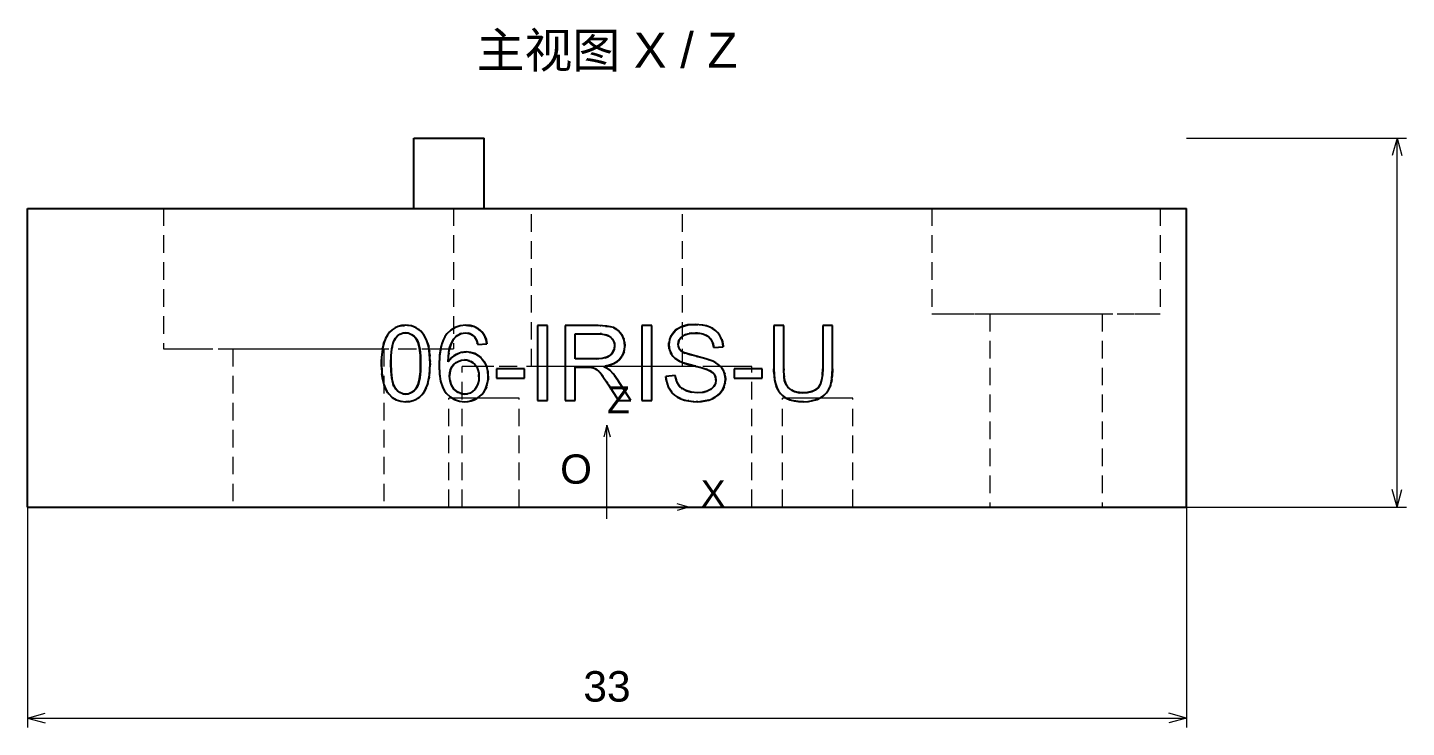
# Paper-space layout '01_三视图' of a CAD drawing. Header units: millimetres. Extents: x 8 to 451, y 8 to 289.
# Drawn here: x 111.5 to 229.3, y 155.4 to 215.2 of the extents above; entities that cross this region are included whole.
import ezdxf
from ezdxf.enums import TextEntityAlignment as Align

# ---------------------------------------------------------------- set-up
doc = ezdxf.new("R2010")
doc.units = ezdxf.units.MM
doc.linetypes.add('WP_HIDDEN', pattern=[2.3, 1.5, -0.8])
for name, color, linetype, lineweight in [('ANNOTATIONS', 7, 'CONTINUOUS', 18), ('HIDDEN', 7, 'WP_HIDDEN', 13), ('VISIBLE', 7, 'CONTINUOUS', 25)]:
    doc.layers.add(name, color=color, linetype=linetype, lineweight=lineweight)
doc.styles.add('CJK', font='Arial Unicode.ttf')

psp = doc.layouts.new('01_三视图')

# ---------------------------------------------------------------- linework, layer by layer
at = {"layer": 'ANNOTATIONS'}
for p, q in [((210.5, 205.75), (229.3, 205.75)), ((228.5, 205.75), (228.08, 204.25)), ((228.5, 174.25), (228.5, 205.75)), ((228.5, 205.75), (228.92, 204.25)), ((161, 181.25), (160.72, 180.25)), ((161, 174.25), (161, 181.25)), ((161, 181.25), (161.28, 180.25)), ((228.5, 174.25), (228.08, 175.75)), ((228.5, 174.25), (228.92, 175.75)), ((161, 173.25), (161, 175.25)), ((168, 174.25), (167, 174.53)), ((111.5, 174.25), (111.5, 155.45)), ((160, 174.25), (162, 174.25)), ((161, 174.25), (168, 174.25)), ((168, 174.25), (167, 173.97)), ((210.5, 174.25), (210.5, 155.45)), ((210.5, 174.25), (229.3, 174.25)), ((111.5, 156.25), (113, 156.67)), ((111.5, 156.25), (210.5, 156.25)), ((111.5, 156.25), (113, 155.83)), ((210.5, 156.25), (209, 156.67)), ((210.5, 156.25), (209, 155.83))]:
    psp.add_line(p, q, dxfattribs=at)
at = {"layer": 'HIDDEN'}
for points in [[(123.12, 199.75), (123.44, 199.75), (124.35, 199.75), (125.82, 199.75), (127.78, 199.75), (130.13, 199.75), (132.75, 199.75), (135.5, 199.75), (138.25, 199.75), (140.87, 199.75), (143.22, 199.75), (145.18, 199.75), (146.65, 199.75), (147.56, 199.75), (147.88, 199.75)], [(123.12, 199.75), (123.12, 187.75)], [(144.5, 199.75), (150.5, 199.75)], [(147.88, 199.75), (147.88, 187.75)], [(167.45, 199.75), (167.29, 199.75), (166.81, 199.75), (166.04, 199.75), (165.02, 199.75), (163.8, 199.75), (162.44, 199.75), (161, 199.75), (159.56, 199.75), (158.2, 199.75), (156.98, 199.75), (155.96, 199.75), (155.19, 199.75), (154.71, 199.75), (154.55, 199.75)], [(154.55, 186.25), (154.55, 199.75)], [(167.45, 186.25), (167.45, 199.75)], [(188.75, 199.75), (188.99, 199.75), (189.72, 199.75), (190.88, 199.75), (192.42, 199.75), (194.27, 199.75), (196.33, 199.75), (198.5, 199.75), (200.67, 199.75), (202.73, 199.75), (204.58, 199.75), (206.12, 199.75), (207.28, 199.75), (208.01, 199.75), (208.25, 199.75)], [(188.75, 199.75), (188.75, 190.75)], [(208.25, 199.75), (208.25, 190.75)], [(142.65, 189.39), (142.99, 189.6), (143.38, 189.73)], [(143.54, 189.75), (143.6, 189.76)], [(143.69, 189.76), (143.81, 189.77)], [(143.81, 189.77), (143.95, 189.76)], [(143.97, 189.76), (144.05, 189.75)], [(144.05, 189.75), (144.4, 189.69), (144.71, 189.56)], [(147.33, 189.04), (147.66, 189.36), (148.03, 189.58), (148.46, 189.72), (148.94, 189.77)], [(149.06, 189.76), (149.16, 189.76)], [(149.36, 189.73), (149.39, 189.72)], [(149.39, 189.72), (149.44, 189.71)], [(149.48, 189.7), (149.76, 189.61)], [(160.25, 189.74), (160.42, 189.74)], [(160.47, 189.74), (160.86, 189.71)], [(161.23, 189.66), (161.55, 189.57)], [(168.77, 189.84), (169.17, 189.8)], [(169.26, 189.78), (169.78, 189.62)], [(188.75, 190.75), (188.99, 190.75), (189.72, 190.75), (190.88, 190.75), (192.42, 190.75), (194.27, 190.75), (196.33, 190.75), (198.5, 190.75), (200.67, 190.75), (202.73, 190.75), (204.58, 190.75), (206.12, 190.75), (207.28, 190.75), (208.01, 190.75), (208.25, 190.75)], [(193.7, 190.75), (193.7, 174.25)], [(193.7, 190.75), (193.82, 190.75), (194.18, 190.75), (194.75, 190.75), (195.51, 190.75), (196.42, 190.75), (197.43, 190.75), (198.5, 190.75), (199.57, 190.75), (200.58, 190.75), (201.49, 190.75), (202.25, 190.75), (202.82, 190.75), (203.18, 190.75), (203.3, 190.75)], [(203.3, 190.75), (203.3, 174.25)], [(142.01, 188.45), (142.23, 188.91)], [(142.24, 188.93), (142.43, 189.18), (142.65, 189.39)], [(143.56, 189.09), (143.26, 188.98), (143.01, 188.76)], [(144.64, 188.7), (144.36, 188.95), (144.2, 189.04), (144.04, 189.09)], [(144.71, 189.56), (144.91, 189.44)], [(144.95, 189.4), (145.17, 189.2)], [(145.35, 188.96), (145.59, 188.49)], [(145.59, 188.49), (145.68, 188.25)], [(146.65, 186.35), (146.69, 187.21), (146.82, 187.94), (146.92, 188.26), (147.04, 188.55), (147.17, 188.81), (147.33, 189.04)], [(148.09, 188.8), (148.08, 188.79)], [(148.43, 189.03), (148.24, 188.91)], [(148.89, 189.12), (148.58, 189.08)], [(149.13, 189.1), (148.89, 189.12)], [(149.68, 188.79), (149.5, 188.94)], [(149.92, 188.31), (149.76, 188.68)], [(150.51, 188.94), (150.54, 188.88)], [(160.41, 189.03), (160.29, 189.04)], [(160.88, 188.97), (160.52, 189.03)], [(161.32, 188.74), (161.11, 188.89)], [(161.48, 188.57), (161.32, 188.74)], [(161.58, 188.38), (161.52, 188.51)], [(161.83, 189.42), (161.94, 189.34)], [(162.05, 189.23), (162.08, 189.2)], [(162.35, 188.78), (162.4, 188.68)], [(162.43, 188.58), (162.49, 188.37)], [(166.29, 188.28), (166.34, 188.51), (166.41, 188.73)], [(166.82, 189.3), (167.14, 189.53)], [(167.25, 188.62), (167.13, 188.38)], [(167.21, 189.57), (167.36, 189.63)], [(167.45, 188.82), (167.25, 188.62)], [(167.67, 188.96), (167.45, 188.82)], [(168.01, 189.06), (167.74, 188.99)], [(168.56, 189.11), (168.25, 189.09)], [(169.67, 188.8), (169.49, 188.92), (169.28, 189.01), (169.03, 189.07), (168.74, 189.1)], [(170.04, 188.25), (169.89, 188.56), (169.67, 188.8)], [(169.78, 189.62), (169.89, 189.57)], [(170, 189.51), (170.36, 189.25)], [(170.37, 189.25), (170.61, 188.95)], [(170.61, 188.95), (170.8, 188.58)], [(170.81, 188.55), (170.83, 188.49)], [(123.12, 187.75), (123.44, 187.75), (124.35, 187.75), (125.82, 187.75), (127.78, 187.75), (130.13, 187.75), (132.75, 187.75), (135.5, 187.75), (138.25, 187.75), (140.87, 187.75), (143.22, 187.75), (145.18, 187.75), (146.65, 187.75), (147.56, 187.75), (147.88, 187.75)], [(129.05, 187.75), (129.05, 174.25)], [(129.05, 187.75), (129.21, 187.75), (129.69, 187.75), (130.46, 187.75), (131.48, 187.75), (132.7, 187.75), (134.06, 187.75), (135.5, 187.75), (136.94, 187.75), (138.3, 187.75), (139.52, 187.75), (140.54, 187.75), (141.31, 187.75), (141.79, 187.75), (141.95, 187.75)], [(141.73, 186.85), (141.81, 187.73)], [(141.83, 187.81), (141.92, 188.21)], [(141.95, 187.75), (141.95, 174.25)], [(142.62, 187.78), (142.57, 187.35), (142.54, 186.87)], [(142.83, 188.47), (142.73, 188.21), (142.65, 187.91)], [(145.77, 187.89), (145.82, 187.61)], [(145.84, 187.52), (145.86, 187.26)], [(147.52, 187.66), (147.48, 187.4)], [(147.54, 187.78), (147.52, 187.67)], [(148.4, 187.41), (148.63, 187.47)], [(148.69, 187.48), (148.74, 187.48)], [(148.98, 187.5), (149.22, 187.48)], [(149.97, 188.12), (149.94, 188.23)], [(161.6, 187.67), (161.65, 188)], [(161.65, 188), (161.61, 188.32)], [(162.52, 188), (162.51, 187.75), (162.46, 187.51)], [(166.42, 187.44), (166.31, 187.77)], [(167.09, 188.15), (167.11, 187.96), (167.17, 187.8)], [(167.67, 187.4), (168.07, 187.26), (168.62, 187.13)], [(170.87, 188.36), (170.88, 188.31)], [(170.88, 188.31), (170.89, 188.28)], [(141.77, 185.62), (141.73, 186.25)], [(145.88, 186.22), (145.86, 185.75)], [(145.87, 187.14), (145.87, 187.11)], [(145.87, 187.11), (145.88, 186.85)], [(145.89, 186.67), (145.89, 186.51)], [(147.27, 183.97), (147.12, 184.17), (147, 184.39), (146.81, 184.92), (146.69, 185.58), (146.65, 186.35)], [(147.46, 187.23), (147.43, 186.8)], [(147.43, 186.65), (147.5, 186.75)], [(147.54, 186.81), (147.74, 187.02), (147.96, 187.2)], [(148.82, 186.81), (148.57, 186.78), (148.33, 186.71), (148.12, 186.59), (147.92, 186.43)], [(173.38, 186.25), (173.06, 186.25), (172.15, 186.25), (170.68, 186.25), (168.72, 186.25), (166.37, 186.25), (163.75, 186.25), (161, 186.25), (158.25, 186.25), (155.63, 186.25), (153.28, 186.25), (151.32, 186.25), (149.85, 186.25), (148.94, 186.25), (148.62, 186.25)], [(148.62, 174.25), (148.62, 186.25)], [(149.36, 186.69), (149.24, 186.74)], [(149.71, 186.43), (149.53, 186.59)], [(150.06, 185.56), (150.02, 185.82), (149.95, 186.05), (149.85, 186.25), (149.71, 186.43)], [(150.23, 187.01), (150.31, 186.92)], [(150.75, 186.2), (150.84, 185.83), (150.86, 185.43)], [(167.45, 186.25), (167.29, 186.25), (166.81, 186.25), (166.04, 186.25), (165.02, 186.25), (163.8, 186.25), (162.44, 186.25), (161, 186.25), (159.56, 186.25), (158.2, 186.25), (156.98, 186.25), (155.96, 186.25), (155.19, 186.25), (154.71, 186.25), (154.55, 186.25)], [(159.46, 186.19), (159.25, 186.19)], [(159.52, 186.19), (159.51, 186.19)], [(159.6, 186.18), (159.59, 186.18)], [(159.72, 186.16), (159.63, 186.18)], [(159.79, 186.14), (159.72, 186.16)], [(160.3, 186.93), (160.85, 187)], [(160.85, 186.28), (160.73, 186.26)], [(160.97, 186.13), (160.98, 186.13)], [(161.1, 187.09), (161.22, 187.16)], [(166.82, 186.94), (166.65, 187.11), (166.51, 187.3)], [(166.93, 186.86), (166.84, 186.93)], [(167.48, 186.58), (167.19, 186.7)], [(168.84, 186.2), (168.58, 186.27)], [(168.98, 187.04), (169.64, 186.86)], [(169.47, 186.02), (169, 186.16)], [(169.71, 186.84), (170.03, 186.72)], [(170.03, 186.72), (170.3, 186.58), (170.52, 186.42)], [(170.56, 186.39), (170.85, 186.07)], [(173.38, 174.25), (173.38, 186.25)], [(145.79, 185.2), (145.7, 184.81)], [(145.86, 185.75), (145.81, 185.34)], [(147.55, 185.43), (147.57, 185.17)], [(147.57, 185.17), (147.59, 185.06)], [(149.71, 184.29), (149.86, 184.51), (149.97, 184.77), (150.04, 185.06), (150.06, 185.38)], [(150.85, 185.11), (150.75, 184.66)], [(160, 186.05), (159.85, 186.12)], [(160.29, 185.83), (160.1, 185.99)], [(160.38, 185.75), (160.29, 185.83)], [(160.97, 184.94), (160.68, 185.37)], [(161, 186.11), (161.07, 186.07)], [(161.08, 186.06), (161.08, 186.06)], [(161.12, 186.04), (161.14, 186.02)], [(161.24, 185.94), (161.5, 185.67)], [(161.58, 185.59), (161.63, 185.52)], [(161.63, 185.52), (161.65, 185.49)], [(166.25, 184.5), (166.15, 184.74), (166.08, 185)], [(166.83, 185.48), (166.87, 185.25)], [(166.9, 185.13), (166.94, 185.01)], [(166.94, 185), (166.95, 184.98)], [(166.95, 184.97), (166.97, 184.92)], [(169.72, 185.92), (169.55, 185.99)], [(169.91, 185.81), (169.86, 185.85)], [(170.05, 185.7), (170.04, 185.72)], [(170.23, 185.45), (170.13, 185.62)], [(170.26, 184.8), (170.3, 185.09)], [(170.3, 185.21), (170.28, 185.29)], [(170.85, 186.07), (171.03, 185.72)], [(171.06, 185.62), (171.1, 185.42)], [(171.11, 184.96), (171.09, 184.85)], [(175.29, 185.36), (175.26, 185.77)], [(175.45, 184.58), (175.35, 184.94), (175.29, 185.36)], [(176.1, 185.94), (176.11, 185.58)], [(176.13, 185.38), (176.21, 184.97)], [(179.11, 184.53), (179.22, 184.72), (179.3, 184.95), (179.41, 185.54)], [(180.25, 185.41), (180.21, 185.15)], [(142.36, 183.91), (142.28, 184.01)], [(143.81, 183.25), (143.37, 183.29), (142.98, 183.42), (142.65, 183.62), (142.36, 183.91)], [(142.97, 184.32), (143.25, 184.06), (143.41, 183.98), (143.57, 183.92)], [(144.05, 183.92), (144.21, 183.98), (144.36, 184.06), (144.64, 184.32)], [(145.26, 183.92), (144.97, 183.63)], [(145.66, 184.69), (145.56, 184.44)], [(148.87, 183.25), (148.4, 183.3), (147.98, 183.43), (147.6, 183.66), (147.27, 183.97)], [(147.64, 184.88), (147.72, 184.65)], [(147.78, 184.54), (147.95, 184.3)], [(148.31, 184.03), (148.45, 183.97)], [(149.09, 183.92), (149.32, 184), (149.54, 184.13)], [(150.53, 184.17), (150.25, 183.8), (149.89, 183.52)], [(150.61, 184.31), (150.53, 184.17)], [(150.73, 184.62), (150.7, 184.52)], [(161.14, 184.69), (161.07, 184.79)], [(166.27, 184.47), (166.26, 184.48)], [(166.6, 183.99), (166.54, 184.05)], [(166.98, 183.67), (166.8, 183.8)], [(167.26, 184.5), (167.31, 184.46)], [(167.33, 184.44), (167.35, 184.42)], [(167.35, 184.42), (167.37, 184.41)], [(167.41, 184.38), (167.74, 184.2)], [(168.23, 184.05), (168.72, 184.01)], [(168.72, 184.01), (169.15, 184.04)], [(169.2, 184.05), (169.24, 184.06)], [(169.31, 184.07), (169.33, 184.08)], [(169.57, 184.15), (169.86, 184.3)], [(169.89, 184.32), (169.9, 184.33)], [(170.19, 184.65), (170.22, 184.72)], [(171.08, 184.81), (171, 184.53)], [(175.88, 183.88), (175.62, 184.22)], [(176.04, 183.74), (175.9, 183.85)], [(176.38, 184.59), (176.48, 184.46)], [(176.52, 184.42), (176.78, 184.23)], [(177.01, 184.12), (177.04, 184.11)], [(177.45, 184.02), (177.7, 184.01)], [(180.06, 184.53), (179.95, 184.3), (179.82, 184.1), (179.66, 183.91), (179.47, 183.74)], [(180.16, 184.86), (180.1, 184.65)], [(144.16, 183.28), (144.06, 183.26)], [(144.77, 183.49), (144.49, 183.36), (144.16, 183.28)], [(153.51, 183.55), (153.44, 183.55), (153.22, 183.55), (152.86, 183.55), (152.38, 183.55), (151.81, 183.55), (151.17, 183.55), (150.5, 183.55), (149.83, 183.55), (149.19, 183.55), (148.62, 183.55), (148.14, 183.55), (147.78, 183.55), (147.56, 183.55), (147.49, 183.55)], [(147.49, 174.25), (147.49, 183.55)], [(149.3, 183.29), (148.87, 183.25)], [(149.89, 183.52), (149.71, 183.43)], [(153.51, 174.25), (153.51, 183.55)], [(167.91, 183.32), (167.59, 183.4), (167.31, 183.5)], [(168.62, 183.25), (167.98, 183.31)], [(168.92, 183.25), (168.76, 183.25)], [(169.38, 183.31), (169.38, 183.31)], [(169.99, 183.5), (169.7, 183.39)], [(170.42, 183.76), (170.18, 183.6)], [(182.01, 183.55), (181.94, 183.55), (181.72, 183.55), (181.36, 183.55), (180.88, 183.55), (180.31, 183.55), (179.67, 183.55), (179, 183.55), (178.33, 183.55), (177.69, 183.55), (177.12, 183.55), (176.64, 183.55), (176.28, 183.55), (176.06, 183.55), (175.99, 183.55)], [(175.99, 174.25), (175.99, 183.55)], [(176.7, 183.4), (176.31, 183.56)], [(176.93, 183.33), (176.74, 183.38)], [(178.49, 183.31), (178.15, 183.27), (177.78, 183.25)], [(179.27, 183.6), (179.05, 183.49)], [(182.01, 174.25), (182.01, 183.55)], [(129.05, 174.25), (129.21, 174.25), (129.69, 174.25), (130.46, 174.25), (131.48, 174.25), (132.7, 174.25), (134.06, 174.25), (135.5, 174.25), (136.94, 174.25), (138.3, 174.25), (139.52, 174.25), (140.54, 174.25), (141.31, 174.25), (141.79, 174.25), (141.95, 174.25)], [(153.51, 174.25), (153.44, 174.25), (153.22, 174.25), (152.86, 174.25), (152.38, 174.25), (151.81, 174.25), (151.17, 174.25), (150.5, 174.25), (149.83, 174.25), (149.19, 174.25), (148.62, 174.25), (148.14, 174.25), (147.78, 174.25), (147.56, 174.25), (147.49, 174.25)], [(173.38, 174.25), (173.06, 174.25), (172.15, 174.25), (170.68, 174.25), (168.72, 174.25), (166.37, 174.25), (163.75, 174.25), (161, 174.25), (158.25, 174.25), (155.63, 174.25), (153.28, 174.25), (151.32, 174.25), (149.85, 174.25), (148.94, 174.25), (148.62, 174.25)], [(182.01, 174.25), (181.94, 174.25), (181.72, 174.25), (181.36, 174.25), (180.88, 174.25), (180.31, 174.25), (179.67, 174.25), (179, 174.25), (178.33, 174.25), (177.69, 174.25), (177.12, 174.25), (176.64, 174.25), (176.28, 174.25), (176.06, 174.25), (175.99, 174.25)], [(193.7, 174.25), (193.82, 174.25), (194.18, 174.25), (194.75, 174.25), (195.51, 174.25), (196.42, 174.25), (197.43, 174.25), (198.5, 174.25), (199.57, 174.25), (200.58, 174.25), (201.49, 174.25), (202.25, 174.25), (202.82, 174.25), (203.18, 174.25), (203.3, 174.25)]]:
    psp.add_lwpolyline(points, dxfattribs=at)
at = {"layer": 'VISIBLE'}
for points in [[(144.5, 199.75), (144.5, 205.75)], [(144.5, 205.75), (150.5, 205.75)], [(150.5, 199.75), (150.5, 205.75)], [(111.5, 174.25), (111.5, 199.75)], [(111.5, 199.75), (210.5, 199.75)], [(210.5, 174.25), (210.5, 199.75)], [(143.81, 189.77), (143.48, 189.74), (143.17, 189.67), (142.9, 189.56), (142.65, 189.39)], [(143.38, 189.73), (143.54, 189.75)], [(143.6, 189.76), (143.69, 189.76)], [(144.71, 189.56), (144.29, 189.72), (143.81, 189.77)], [(143.95, 189.76), (143.97, 189.76)], [(144.05, 189.75), (144.05, 189.75)], [(148.94, 189.77), (148.47, 189.72), (148.04, 189.59), (147.66, 189.36), (147.33, 189.04)], [(150.17, 189.34), (149.92, 189.53), (149.62, 189.66), (149.3, 189.74), (148.94, 189.77)], [(148.94, 189.77), (149.06, 189.76)], [(149.16, 189.76), (149.36, 189.73)], [(149.39, 189.72), (149.39, 189.72)], [(149.44, 189.71), (149.48, 189.7)], [(155.92, 189.74), (155.07, 189.74)], [(155.07, 189.74), (155.07, 183.36)], [(155.92, 183.36), (155.92, 189.74)], [(160.25, 189.74), (157.42, 189.74)], [(157.42, 189.74), (157.42, 183.36)], [(161.55, 189.57), (161.29, 189.65), (160.99, 189.7), (160.25, 189.74)], [(160.42, 189.74), (160.47, 189.74)], [(160.86, 189.71), (161.23, 189.66)], [(164.84, 189.74), (163.99, 189.74)], [(163.99, 189.74), (163.99, 183.36)], [(164.84, 183.36), (164.84, 189.74)], [(168.53, 189.85), (167.91, 189.8), (167.63, 189.73), (167.36, 189.63)], [(167.36, 189.63), (167.63, 189.73), (167.91, 189.8), (168.53, 189.85)], [(169.78, 189.62), (169.49, 189.72), (169.19, 189.79), (168.53, 189.85)], [(168.53, 189.85), (168.77, 189.84)], [(169.17, 189.8), (169.26, 189.78)], [(176.1, 189.74), (175.25, 189.74)], [(175.25, 189.74), (175.25, 186.05)], [(176.1, 186.06), (176.1, 189.74)], [(180.27, 189.74), (179.43, 189.74)], [(179.43, 189.74), (179.43, 186.06)], [(180.27, 186.05), (180.27, 189.74)], [(142.65, 189.39), (142.43, 189.18), (142.25, 188.94), (142.09, 188.65), (141.96, 188.33)], [(142.23, 188.91), (142.24, 188.93)], [(142.53, 186.51), (142.55, 187.16), (142.62, 187.75), (142.74, 188.26), (142.83, 188.48), (142.94, 188.66)], [(142.94, 188.66), (142.83, 188.47)], [(142.94, 188.66), (143.11, 188.86), (143.31, 189), (143.54, 189.09), (143.8, 189.12)], [(143.01, 188.76), (142.94, 188.66)], [(143.8, 189.12), (143.56, 189.09)], [(144.04, 189.09), (143.8, 189.12)], [(143.8, 189.12), (144.06, 189.09), (144.3, 188.99), (144.52, 188.83), (144.72, 188.6)], [(144.72, 188.6), (144.64, 188.7)], [(145.35, 188.96), (145.06, 189.31), (144.71, 189.56)], [(145.08, 186.51), (145.06, 187.23), (144.99, 187.82), (144.88, 188.28), (144.72, 188.6)], [(144.72, 188.6), (144.81, 188.43), (144.89, 188.23), (145, 187.74), (145.07, 187.15), (145.08, 186.51)], [(144.91, 189.44), (144.95, 189.4)], [(145.17, 189.2), (145.35, 188.96)], [(145.75, 188.01), (145.58, 188.53), (145.35, 188.96)], [(145.59, 188.49), (145.59, 188.49)], [(147.33, 189.04), (147.16, 188.78), (147.01, 188.5), (146.89, 188.19), (146.8, 187.85), (146.69, 187.13), (146.65, 186.35)], [(147.65, 188.13), (147.77, 188.37), (147.9, 188.58), (148.06, 188.76), (148.24, 188.91)], [(148.08, 188.79), (147.84, 188.49), (147.65, 188.13)], [(148.24, 188.91), (148.09, 188.8)], [(148.24, 188.91), (148.54, 189.07), (148.89, 189.12)], [(148.58, 189.08), (148.43, 189.03)], [(148.89, 189.12), (149.12, 189.1), (149.32, 189.04), (149.51, 188.93), (149.68, 188.79)], [(149.5, 188.94), (149.32, 189.04), (149.13, 189.1)], [(149.68, 188.79), (149.85, 188.51), (149.97, 188.12)], [(149.76, 188.68), (149.68, 188.79)], [(149.76, 189.61), (149.98, 189.49), (150.17, 189.34)], [(150.75, 188.18), (150.68, 188.53), (150.56, 188.84), (150.39, 189.11), (150.17, 189.34)], [(150.17, 189.34), (150.36, 189.15), (150.51, 188.94)], [(150.54, 188.88), (150.67, 188.55), (150.75, 188.18)], [(158.27, 186.92), (158.27, 189.04)], [(158.27, 189.04), (160.29, 189.04)], [(160.29, 189.04), (160.61, 189.02), (160.89, 188.97), (161.13, 188.87), (161.32, 188.74)], [(160.52, 189.03), (160.41, 189.03)], [(161.11, 188.89), (160.88, 188.97)], [(161.32, 188.74), (161.47, 188.59), (161.57, 188.41), (161.63, 188.22), (161.65, 188)], [(161.52, 188.51), (161.48, 188.57)], [(162.26, 188.96), (162.11, 189.16), (161.95, 189.33), (161.76, 189.47), (161.55, 189.57)], [(161.55, 189.57), (161.83, 189.42)], [(161.94, 189.34), (162.05, 189.23)], [(162.08, 189.2), (162.26, 188.96)], [(162.52, 188), (162.51, 188.26), (162.46, 188.5), (162.37, 188.74), (162.26, 188.96)], [(162.26, 188.96), (162.35, 188.78)], [(162.4, 188.68), (162.43, 188.58)], [(166.56, 188.99), (166.44, 188.78), (166.35, 188.56), (166.3, 188.33), (166.28, 188.09)], [(166.41, 188.73), (166.56, 188.99)], [(167.36, 189.63), (167.11, 189.51), (166.89, 189.37), (166.71, 189.19), (166.56, 188.99)], [(166.56, 188.99), (166.82, 189.3)], [(167.09, 188.15), (167.12, 188.34), (167.18, 188.52), (167.29, 188.68), (167.45, 188.82)], [(167.14, 189.53), (167.21, 189.57)], [(167.25, 188.62), (167.25, 188.62)], [(167.45, 188.82), (167.65, 188.95), (167.91, 189.04), (168.21, 189.09), (168.56, 189.11)], [(167.74, 188.99), (167.67, 188.96)], [(168.25, 189.09), (168.01, 189.06)], [(168.56, 189.11), (168.9, 189.09), (169.2, 189.03), (169.46, 188.93), (169.67, 188.8)], [(168.74, 189.1), (168.56, 189.11)], [(169.67, 188.8), (169.84, 188.62), (169.97, 188.41), (170.07, 188.16), (170.12, 187.88)], [(170.61, 188.95), (170.45, 189.16), (170.26, 189.34), (170.03, 189.49), (169.78, 189.62)], [(169.89, 189.57), (170, 189.51)], [(170.36, 189.25), (170.37, 189.25)], [(170.93, 187.94), (170.9, 188.22), (170.84, 188.47), (170.74, 188.72), (170.61, 188.95)], [(170.8, 188.58), (170.81, 188.55)], [(170.83, 188.49), (170.87, 188.36)], [(141.96, 188.33), (141.85, 187.94), (141.78, 187.5), (141.74, 187.02), (141.73, 186.51)], [(141.81, 187.73), (141.83, 187.81)], [(141.92, 188.21), (141.96, 188.33)], [(141.96, 188.33), (142.01, 188.45)], [(142.65, 187.91), (142.62, 187.78)], [(145.68, 188.25), (145.75, 188.01)], [(145.89, 186.51), (145.85, 187.34), (145.75, 188.01)], [(145.75, 188.01), (145.77, 187.89)], [(145.82, 187.61), (145.84, 187.52)], [(147.43, 186.65), (147.49, 187.48), (147.55, 187.83), (147.65, 188.13)], [(147.48, 187.4), (147.46, 187.23)], [(147.52, 187.67), (147.52, 187.66)], [(147.65, 188.13), (147.54, 187.78)], [(148.98, 187.5), (148.54, 187.45), (148.12, 187.29)], [(148.12, 187.29), (148.4, 187.41)], [(148.63, 187.47), (148.69, 187.48)], [(148.74, 187.48), (148.98, 187.5)], [(150.31, 186.92), (150.03, 187.17), (149.71, 187.35), (149.36, 187.46), (148.98, 187.5)], [(149.22, 187.48), (149.5, 187.43), (149.76, 187.33), (150, 187.19), (150.23, 187.01)], [(149.94, 188.23), (149.92, 188.31)], [(149.97, 188.12), (150.75, 188.18)], [(161.48, 187.43), (161.27, 187.2), (160.99, 187.04)], [(161.22, 187.16), (161.37, 187.28), (161.48, 187.43)], [(161.65, 188), (161.61, 187.7), (161.48, 187.43)], [(161.48, 187.43), (161.6, 187.67)], [(161.61, 188.32), (161.58, 188.38)], [(162.08, 186.85), (162.28, 187.1), (162.41, 187.38), (162.5, 187.68), (162.52, 188)], [(162.46, 187.51), (162.31, 187.16), (162.08, 186.85)], [(162.49, 188.37), (162.52, 188)], [(166.28, 188.09), (166.29, 188.28)], [(166.28, 188.09), (166.34, 187.67), (166.51, 187.3)], [(166.31, 187.77), (166.28, 188.09)], [(166.51, 187.3), (166.42, 187.44)], [(167.13, 188.38), (167.09, 188.15)], [(167.34, 187.58), (167.23, 187.7), (167.16, 187.83), (167.11, 187.98), (167.09, 188.15)], [(167.17, 187.8), (167.34, 187.58)], [(168.62, 187.13), (167.81, 187.35), (167.53, 187.46), (167.34, 187.58)], [(167.34, 187.58), (167.47, 187.49), (167.67, 187.4)], [(170.12, 187.88), (170.04, 188.25)], [(170.12, 187.88), (170.93, 187.94)], [(170.88, 188.31), (170.88, 188.31)], [(170.89, 188.28), (170.93, 187.94)], [(141.73, 186.51), (141.73, 186.85)], [(141.73, 186.51), (141.76, 185.75), (141.86, 185.05), (141.95, 184.72), (142.06, 184.42), (142.2, 184.15), (142.36, 183.91)], [(141.73, 186.25), (141.73, 186.51)], [(142.54, 186.87), (142.53, 186.51)], [(142.53, 186.51), (142.56, 185.79), (142.62, 185.2), (142.74, 184.74), (142.9, 184.41)], [(142.9, 184.41), (142.8, 184.58), (142.72, 184.78), (142.61, 185.28), (142.55, 185.86), (142.53, 186.51)], [(144.72, 184.42), (144.88, 184.74), (144.99, 185.2), (145.06, 185.79), (145.08, 186.51)], [(145.08, 186.51), (145.07, 185.86), (145, 185.28), (144.89, 184.79), (144.81, 184.58), (144.72, 184.42)], [(145.66, 184.69), (145.76, 185.08), (145.83, 185.52), (145.88, 185.99), (145.89, 186.51)], [(145.86, 187.26), (145.87, 187.14)], [(145.87, 187.11), (145.87, 187.11)], [(145.88, 186.85), (145.89, 186.67)], [(145.89, 186.51), (145.88, 186.22)], [(146.65, 186.35), (146.68, 185.64), (146.79, 185), (146.98, 184.43), (147.11, 184.19), (147.27, 183.97)], [(148.12, 187.29), (147.92, 187.17), (147.74, 187.02), (147.43, 186.65)], [(147.43, 186.8), (147.43, 186.65)], [(147.5, 186.75), (147.54, 186.81)], [(147.92, 186.43), (147.76, 186.22), (147.64, 185.99), (147.57, 185.72), (147.55, 185.43)], [(147.55, 185.43), (147.57, 185.72), (147.64, 185.98), (147.76, 186.22), (147.92, 186.43)], [(147.92, 186.43), (148.12, 186.59), (148.33, 186.71), (148.57, 186.78), (148.82, 186.81)], [(147.96, 187.2), (148.12, 187.29)], [(149.24, 186.74), (149.04, 186.79), (148.82, 186.81)], [(148.82, 186.81), (149.08, 186.78), (149.31, 186.71), (149.52, 186.59), (149.71, 186.43)], [(149.53, 186.59), (149.36, 186.69)], [(149.71, 186.43), (149.87, 186.22), (149.98, 185.97), (150.04, 185.69), (150.06, 185.38)], [(150.86, 185.43), (150.83, 185.86), (150.73, 186.25), (150.56, 186.61), (150.31, 186.92)], [(150.31, 186.92), (150.57, 186.58), (150.75, 186.2)], [(160.08, 186.92), (158.27, 186.92)], [(158.27, 183.36), (158.27, 186.19)], [(158.27, 186.19), (159.25, 186.19)], [(159.25, 186.19), (159.72, 186.16)], [(159.51, 186.19), (159.46, 186.19)], [(159.59, 186.18), (159.52, 186.19)], [(159.63, 186.18), (159.6, 186.18)], [(159.72, 186.16), (159.91, 186.1), (160.1, 185.99)], [(159.85, 186.12), (159.79, 186.14)], [(160.99, 187.04), (160.59, 186.95), (160.08, 186.92)], [(160.08, 186.92), (160.3, 186.93)], [(160.73, 186.26), (161.14, 186.34), (161.51, 186.47), (161.83, 186.64), (162.08, 186.85)], [(161.24, 185.94), (161.02, 186.1), (160.73, 186.26)], [(160.73, 186.26), (160.97, 186.13)], [(160.85, 187), (160.99, 187.04)], [(162.08, 186.85), (161.85, 186.66), (161.57, 186.49), (161.23, 186.37), (160.85, 186.28)], [(160.98, 186.13), (161, 186.11)], [(160.99, 187.04), (161.1, 187.09)], [(166.51, 187.3), (166.63, 187.13), (166.79, 186.97), (167.19, 186.7)], [(166.84, 186.93), (166.82, 186.94)], [(167.19, 186.7), (166.93, 186.86)], [(167.19, 186.7), (167.69, 186.5), (168.42, 186.3)], [(168.42, 186.3), (167.48, 186.58)], [(168.42, 186.3), (169.12, 186.13), (169.55, 185.99)], [(168.58, 186.27), (168.42, 186.3)], [(170.03, 186.72), (169.45, 186.92), (168.62, 187.13)], [(168.62, 187.13), (168.98, 187.04)], [(169, 186.16), (168.84, 186.2)], [(169.64, 186.86), (169.71, 186.84)], [(170.85, 186.07), (170.7, 186.26), (170.51, 186.43), (170.29, 186.58), (170.03, 186.72)], [(170.52, 186.42), (170.56, 186.39)], [(142.28, 184.01), (142.1, 184.33), (141.96, 184.7), (141.85, 185.13), (141.77, 185.62)], [(145.81, 185.34), (145.79, 185.2)], [(145.86, 185.75), (145.86, 185.75)], [(147.72, 184.65), (147.59, 185.03), (147.55, 185.43)], [(147.57, 185.17), (147.57, 185.17)], [(147.59, 185.06), (147.64, 184.88)], [(150.06, 185.38), (150.04, 185.06), (149.98, 184.77), (149.86, 184.52), (149.71, 184.29)], [(150.06, 185.38), (150.06, 185.56)], [(150.61, 184.31), (150.72, 184.58), (150.8, 184.85), (150.85, 185.14), (150.86, 185.43)], [(150.86, 185.43), (150.85, 185.11)], [(153.96, 186.06), (151.56, 186.06)], [(151.56, 186.06), (151.56, 185.27)], [(151.56, 185.27), (153.96, 185.27)], [(153.96, 185.27), (153.96, 186.06)], [(160.1, 185.99), (160, 186.05)], [(160.1, 185.99), (160.3, 185.82), (160.53, 185.57)], [(160.29, 185.83), (160.29, 185.83)], [(160.53, 185.57), (160.38, 185.75)], [(160.53, 185.57), (161.14, 184.69)], [(160.68, 185.37), (160.53, 185.57)], [(161.07, 186.07), (161.08, 186.06)], [(161.08, 186.06), (161.12, 186.04)], [(161.14, 186.02), (161.24, 185.94)], [(161.94, 185.1), (161.6, 185.56), (161.24, 185.94)], [(161.5, 185.67), (161.58, 185.59)], [(161.63, 185.52), (161.63, 185.52)], [(161.65, 185.49), (161.94, 185.1)], [(163.05, 183.36), (161.94, 185.1)], [(166.83, 185.48), (166.04, 185.41)], [(166.04, 185.41), (166.07, 185.1), (166.13, 184.8), (166.24, 184.52), (166.39, 184.26)], [(166.08, 185), (166.04, 185.41)], [(167.1, 184.69), (166.93, 185.05), (166.83, 185.48)], [(166.87, 185.25), (166.9, 185.13)], [(166.94, 185.01), (166.94, 185)], [(166.95, 184.98), (166.95, 184.97)], [(169.55, 185.99), (169.47, 186.02)], [(169.55, 185.99), (169.9, 185.82), (170.13, 185.62)], [(169.86, 185.85), (169.72, 185.92)], [(170.04, 185.72), (169.91, 185.81)], [(170.13, 185.62), (170.05, 185.7)], [(170.3, 185.09), (170.26, 184.81), (170.12, 184.55)], [(170.13, 185.62), (170.26, 185.37), (170.3, 185.09)], [(170.28, 185.29), (170.23, 185.45)], [(170.3, 185.09), (170.3, 185.21)], [(170.83, 184.2), (170.95, 184.43), (171.04, 184.67), (171.1, 184.91), (171.12, 185.16)], [(171.12, 185.16), (171.1, 185.41), (171.05, 185.64), (170.97, 185.86), (170.85, 186.07)], [(171.03, 185.72), (171.06, 185.62)], [(171.1, 185.42), (171.12, 185.16)], [(171.12, 185.16), (171.11, 184.96)], [(174.27, 186.06), (171.87, 186.06)], [(171.87, 186.06), (171.87, 185.27)], [(171.87, 185.27), (174.27, 185.27)], [(174.27, 185.27), (174.27, 186.06)], [(175.25, 186.05), (175.27, 185.59), (175.31, 185.17), (175.39, 184.79), (175.5, 184.45)], [(175.26, 185.77), (175.25, 186.05)], [(175.29, 185.36), (175.29, 185.36)], [(176.25, 184.83), (176.18, 185.07), (176.13, 185.35), (176.1, 186.06)], [(176.1, 186.06), (176.1, 185.94)], [(176.11, 185.58), (176.13, 185.38)], [(176.21, 184.97), (176.25, 184.83)], [(179.43, 186.06), (179.41, 185.54), (179.34, 185.09), (179.22, 184.71), (179.03, 184.43)], [(179.41, 185.54), (179.43, 186.06)], [(180.06, 184.53), (180.15, 184.85), (180.22, 185.21), (180.27, 186.05)], [(180.21, 185.15), (180.16, 184.86)], [(180.27, 186.05), (180.25, 185.41)], [(142.36, 183.91), (142.65, 183.62), (142.99, 183.41), (143.38, 183.29), (143.81, 183.25)], [(142.9, 184.41), (142.97, 184.32)], [(143.81, 183.89), (143.55, 183.93), (143.31, 184.03), (143.09, 184.19), (142.9, 184.41)], [(143.57, 183.92), (143.81, 183.89)], [(144.72, 184.42), (144.52, 184.19), (144.31, 184.03), (144.07, 183.93), (143.81, 183.89)], [(143.81, 183.89), (144.05, 183.92)], [(144.64, 184.32), (144.72, 184.42)], [(144.97, 183.63), (145.19, 183.84), (145.37, 184.09), (145.53, 184.37), (145.66, 184.69)], [(145.56, 184.44), (145.42, 184.16), (145.26, 183.92)], [(145.7, 184.81), (145.66, 184.69)], [(147.27, 183.97), (147.6, 183.66), (147.98, 183.43), (148.4, 183.29), (148.87, 183.25)], [(147.72, 184.65), (147.78, 184.54)], [(148.2, 184.09), (147.93, 184.33), (147.72, 184.65)], [(147.95, 184.3), (148.2, 184.09)], [(148.2, 184.09), (148.31, 184.03)], [(148.85, 183.89), (148.52, 183.94), (148.2, 184.09)], [(148.45, 183.97), (148.65, 183.91), (148.85, 183.89)], [(149.71, 184.29), (149.52, 184.12), (149.32, 183.99), (149.09, 183.92), (148.85, 183.89)], [(148.85, 183.89), (149.09, 183.92)], [(149.54, 184.13), (149.71, 184.29)], [(149.89, 183.52), (150.11, 183.68), (150.3, 183.86), (150.47, 184.07), (150.61, 184.31)], [(150.53, 184.17), (150.53, 184.17)], [(150.7, 184.52), (150.61, 184.31)], [(150.75, 184.66), (150.73, 184.62)], [(161.07, 184.79), (160.97, 184.94)], [(161.14, 184.69), (161.98, 183.36)], [(166.26, 184.48), (166.25, 184.5)], [(166.39, 184.26), (166.27, 184.47)], [(166.39, 184.26), (166.57, 184.02), (166.78, 183.82), (167.03, 183.64), (167.31, 183.5)], [(166.54, 184.05), (166.39, 184.26)], [(166.8, 183.8), (166.6, 183.99)], [(166.97, 184.92), (167.1, 184.69)], [(167.74, 184.2), (167.36, 184.41), (167.22, 184.55), (167.1, 184.69)], [(167.1, 184.69), (167.26, 184.5)], [(167.31, 184.46), (167.33, 184.44)], [(167.35, 184.42), (167.35, 184.42)], [(167.37, 184.41), (167.41, 184.38)], [(168.72, 184.01), (168.2, 184.05), (167.74, 184.2)], [(167.74, 184.2), (168.23, 184.05)], [(169.57, 184.15), (169.17, 184.04), (168.72, 184.01)], [(169.15, 184.04), (169.2, 184.05)], [(169.24, 184.06), (169.31, 184.07)], [(169.33, 184.08), (169.57, 184.15)], [(170.12, 184.55), (169.89, 184.32), (169.57, 184.15)], [(169.86, 184.3), (169.89, 184.32)], [(169.9, 184.33), (170.12, 184.55)], [(169.99, 183.5), (170.24, 183.64), (170.47, 183.8), (170.66, 183.99), (170.83, 184.2)], [(170.12, 184.55), (170.19, 184.65)], [(170.22, 184.72), (170.26, 184.8)], [(170.83, 184.2), (170.64, 183.96), (170.42, 183.76)], [(171, 184.53), (170.83, 184.2)], [(171.09, 184.85), (171.08, 184.81)], [(175.5, 184.45), (175.45, 184.58)], [(175.5, 184.45), (175.64, 184.18), (175.82, 183.94), (176.05, 183.73), (176.31, 183.56)], [(175.62, 184.22), (175.5, 184.45)], [(175.9, 183.85), (175.88, 183.88)], [(176.78, 184.23), (176.61, 184.34), (176.46, 184.48), (176.34, 184.65), (176.25, 184.83)], [(176.25, 184.83), (176.38, 184.59)], [(176.48, 184.46), (176.52, 184.42)], [(177.7, 184.01), (177.2, 184.06), (176.98, 184.13), (176.78, 184.23)], [(176.78, 184.23), (177.01, 184.12)], [(177.04, 184.11), (177.45, 184.02)], [(179.03, 184.43), (178.79, 184.24), (178.49, 184.11), (178.12, 184.04), (177.7, 184.01)], [(177.7, 184.01), (178.14, 184.04), (178.5, 184.12), (178.8, 184.25), (179.03, 184.43)], [(179.03, 184.43), (179.11, 184.53)], [(179.27, 183.6), (179.53, 183.79), (179.75, 184.01), (179.92, 184.25), (180.06, 184.53)], [(180.1, 184.65), (180.06, 184.53)], [(143.81, 183.25), (144.14, 183.27), (144.44, 183.34), (144.72, 183.46), (144.97, 183.63)], [(144.06, 183.26), (143.81, 183.25)], [(144.16, 183.28), (144.16, 183.28)], [(144.97, 183.63), (144.77, 183.49)], [(148.87, 183.25), (149.15, 183.27), (149.41, 183.32), (149.66, 183.4), (149.89, 183.52)], [(149.71, 183.43), (149.3, 183.29)], [(155.07, 183.36), (155.92, 183.36)], [(157.42, 183.36), (158.27, 183.36)], [(161.98, 183.36), (163.05, 183.36)], [(163.99, 183.36), (164.84, 183.36)], [(167.31, 183.5), (166.98, 183.67)], [(167.31, 183.5), (167.62, 183.39), (167.97, 183.31), (168.35, 183.27), (168.76, 183.25)], [(167.98, 183.31), (167.91, 183.32)], [(168.76, 183.25), (168.62, 183.25)], [(168.76, 183.25), (169.09, 183.27), (169.4, 183.31), (169.7, 183.39), (169.99, 183.5)], [(169.38, 183.31), (168.92, 183.25)], [(169.7, 183.39), (169.38, 183.31)], [(170.18, 183.6), (169.99, 183.5)], [(176.31, 183.56), (176.04, 183.74)], [(176.31, 183.56), (176.62, 183.42), (176.98, 183.32), (177.36, 183.27), (177.78, 183.25)], [(176.74, 183.38), (176.7, 183.4)], [(177.78, 183.25), (177.33, 183.27), (176.93, 183.33)], [(177.78, 183.25), (178.21, 183.27), (178.6, 183.34), (178.96, 183.45), (179.27, 183.6)], [(179.05, 183.49), (178.78, 183.39), (178.49, 183.31)], [(179.47, 183.74), (179.27, 183.6)], [(111.5, 174.25), (210.5, 174.25)]]:
    psp.add_lwpolyline(points, dxfattribs=at)

# ---------------------------------------------------------------- texts
at = {"layer": 'ANNOTATIONS', "style": 'CJK'}
for s, height, p in [('主视图 X / Z', 3, (161, 211.75)), ('33', 2.6, (161, 157.65))]:
    psp.add_text(s, height=height, dxfattribs=at).set_placement(p, align=Align.CENTER)
for s, height, p in [('Z', 2.3, (161, 182.25)), ('O', 2.5, (157, 176.25)), ('X', 2.3, (169, 174.25))]:
    psp.add_text(s, height=height, dxfattribs=at).set_placement(p)

doc.saveas('drawing.dxf')
